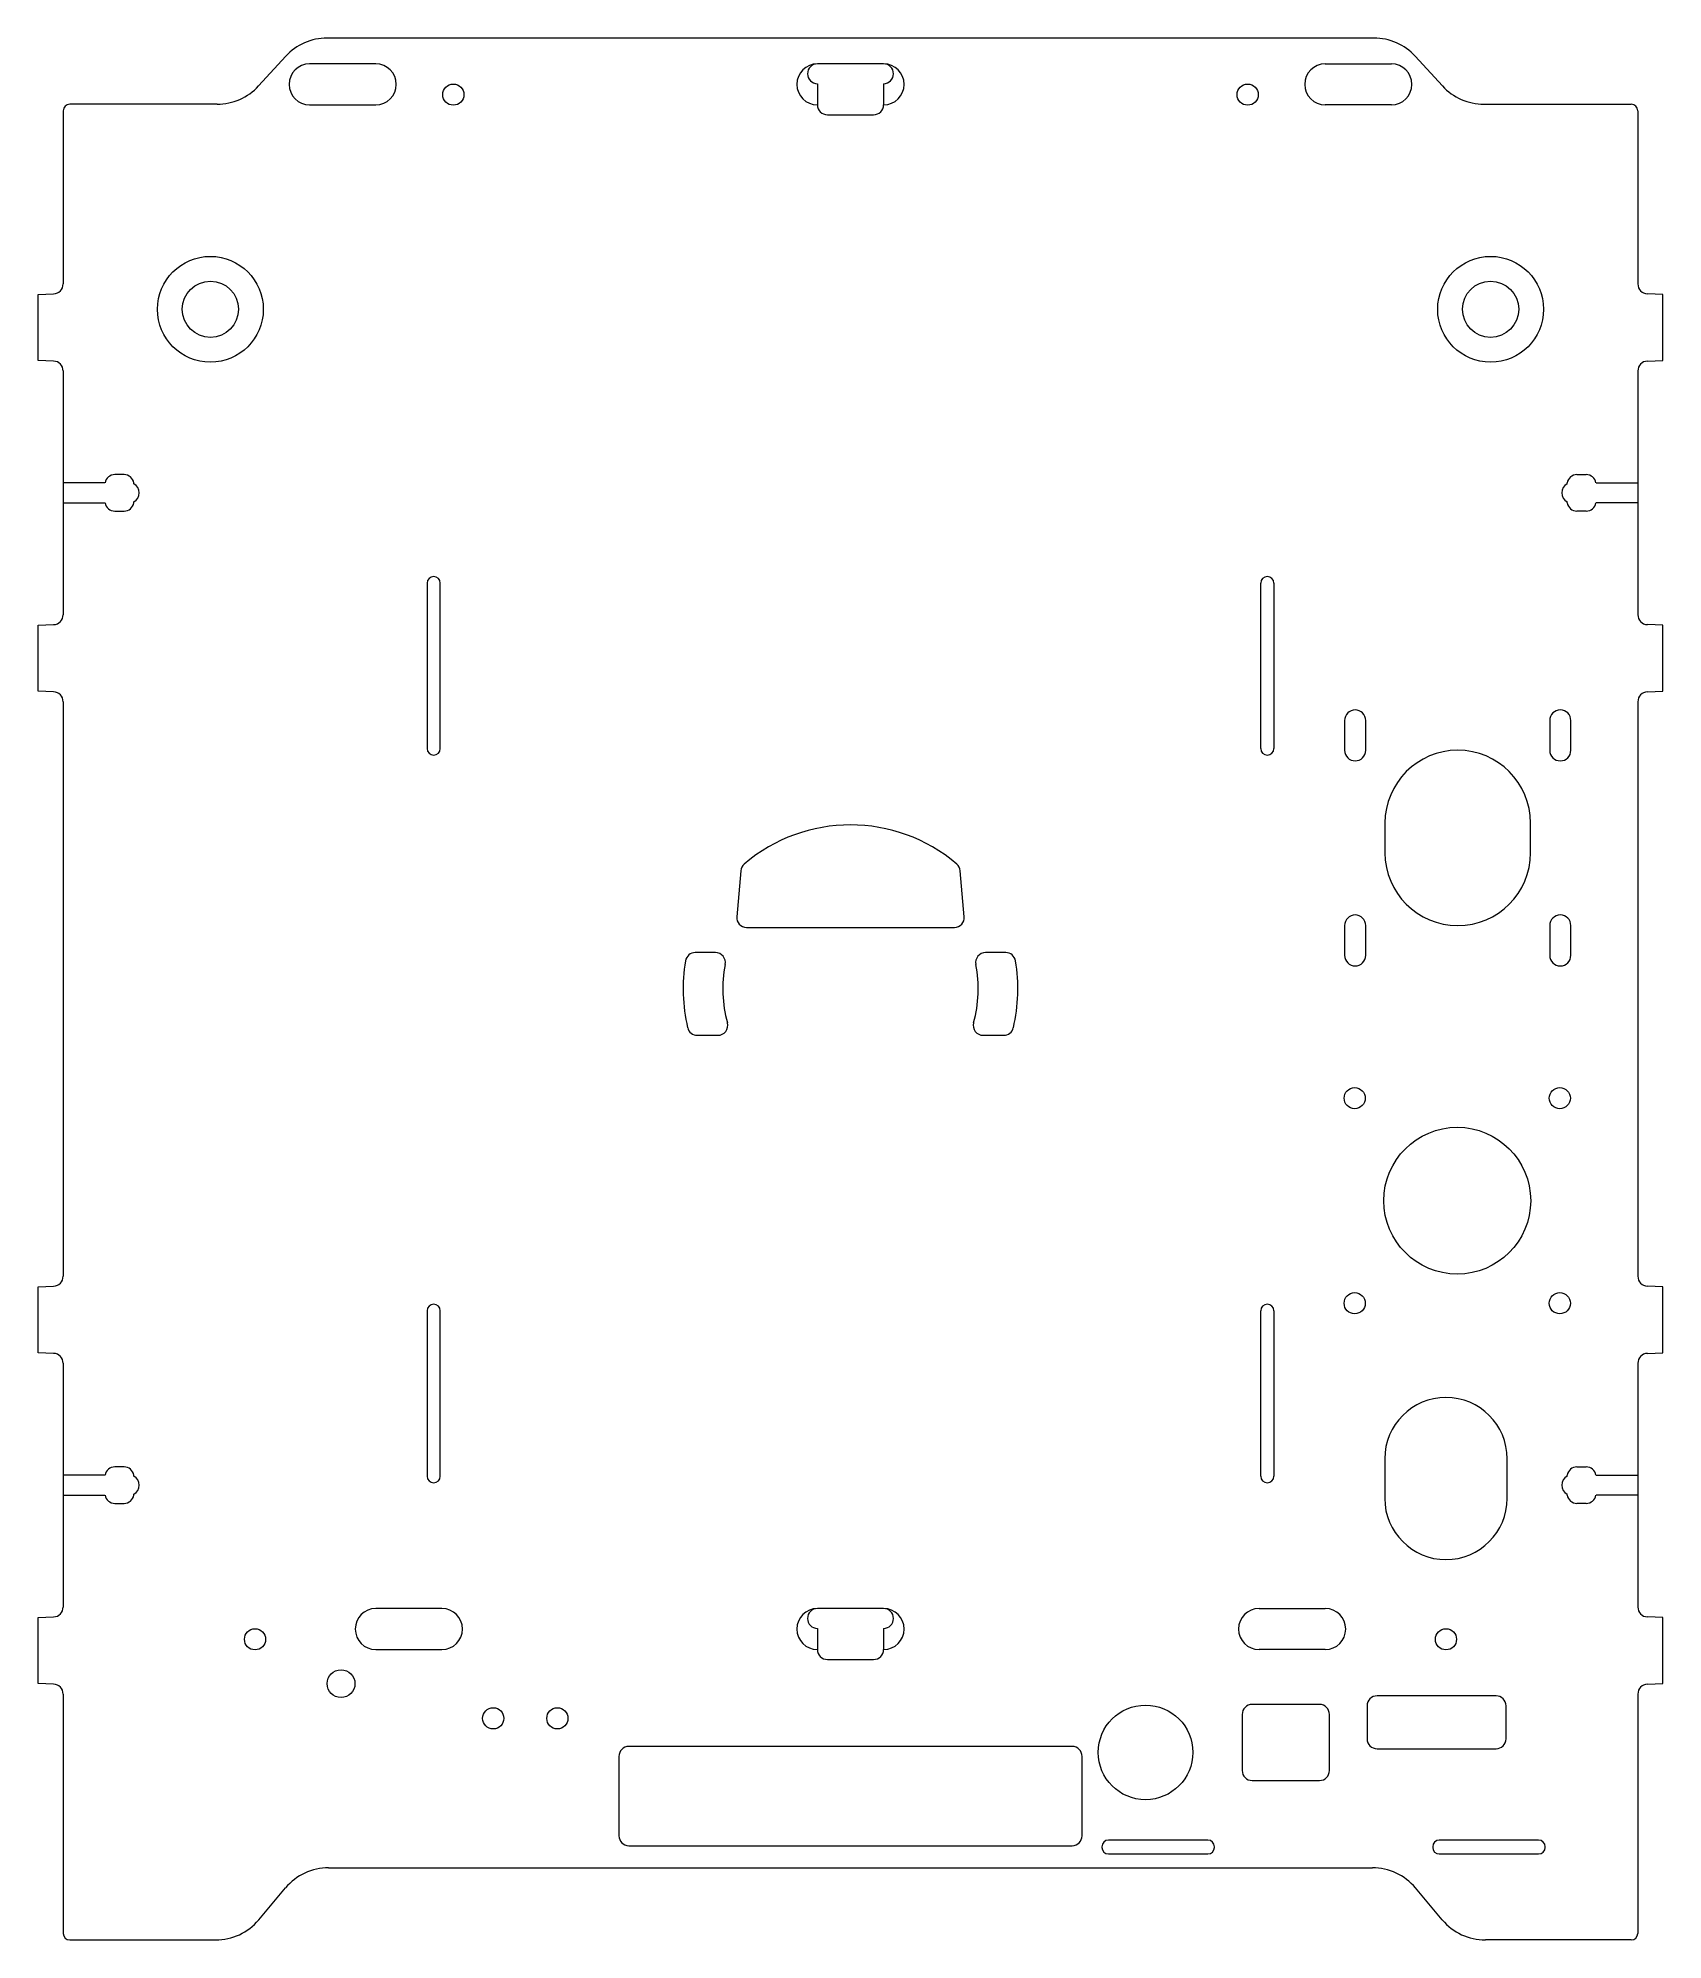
# Model space of a CAD drawing. Header units: millimetres. Extents: x -123 to 123, y -144 to 144.
import ezdxf

# ---------------------------------------------------------------- set-up
doc = ezdxf.new("R2010")
doc.units = ezdxf.units.MM

msp = doc.modelspace()

# ---------------------------------------------------------------- linework, layer by layer
at = {"color": 7, "linetype": 'Continuous', "lineweight": 15}
for p, q in [((-85.37, 140.99), (-89.47, 136.51)), ((79.1, 143.75), (-79.1, 143.75)), ((85.37, 140.99), (89.47, 136.51)), ((-71.75, 139.85), (-81.75, 139.85)), ((5, 139.85), (-5, 139.85)), ((71.75, 139.85), (81.75, 139.85)), ((-5, 136.85), (-5, 133.65)), ((5, 136.85), (5, 133.65)), ((-119, 132.75), (-119, 106.58)), ((-95.74, 133.75), (-118, 133.75)), ((-81.75, 133.65), (-71.75, 133.65)), ((81.75, 133.65), (71.75, 133.65)), ((95.74, 133.75), (118, 133.75)), ((119, 132.75), (119, 106.58)), ((-3.5, 132.15), (3.5, 132.15)), ((-122.8, 105), (-120.45, 105.08)), ((-122.8, 95), (-122.8, 105)), ((122.8, 105), (120.45, 105.08)), ((122.8, 95), (122.8, 105)), ((-120.45, 94.92), (-122.8, 95)), ((120.45, 94.92), (122.8, 95)), ((-119, 93.42), (-119, 56.58)), ((119, 93.42), (119, 56.58)), ((-109.8, 77.75), (-111.2, 77.75)), ((109.8, 77.75), (111.2, 77.75)), ((-112.68, 76.5), (-119, 76.5)), ((-108.32, 76.34), (-108.32, 76.5)), ((108.32, 76.34), (108.32, 76.5)), ((112.68, 76.5), (119, 76.5)), ((-119, 73.5), (-112.68, 73.5)), ((-111.2, 72.25), (-109.8, 72.25)), ((-108.32, 73.5), (-108.32, 73.66)), ((108.32, 73.5), (108.32, 73.66)), ((111.2, 72.25), (109.8, 72.25)), ((119, 73.5), (112.68, 73.5)), ((-64, 61.35), (-64, 36.35)), ((-62, 36.35), (-62, 61.35)), ((62, 36.35), (62, 61.35)), ((64, 61.35), (64, 36.35)), ((-122.8, 55), (-120.45, 55.08)), ((-122.8, 45), (-122.8, 55)), ((122.8, 55), (120.45, 55.08)), ((122.8, 45), (122.8, 55)), ((-120.45, 44.92), (-122.8, 45)), ((-119, 43.42), (-119, -43.42)), ((119, 43.42), (119, -43.42)), ((120.45, 44.92), (122.8, 45)), ((74.68, 40.59), (74.68, 36.09)), ((77.88, 36.09), (77.88, 40.59)), ((105.68, 40.59), (105.68, 36.09)), ((108.88, 36.09), (108.88, 40.59)), ((80.78, 25.09), (80.78, 20.59)), ((102.78, 20.59), (102.78, 25.09)), ((-16.6, 17.87), (-17.2, 10.93)), ((17.2, 10.93), (16.6, 17.87)), ((-15.71, 9.3), (15.71, 9.3)), ((74.68, 9.59), (74.68, 5.09)), ((77.88, 5.09), (77.88, 9.59)), ((105.68, 9.59), (105.68, 5.09)), ((108.88, 5.09), (108.88, 9.59)), ((-20.41, 5.5), (-23.46, 5.5)), ((23.46, 5.5), (20.41, 5.5)), ((-23.15, -7), (-20.06, -7)), ((20.06, -7), (23.15, -7)), ((-122.8, -45), (-120.45, -44.92)), ((-122.8, -55), (-122.8, -45)), ((122.8, -45), (120.45, -44.92)), ((122.8, -55), (122.8, -45)), ((-64, -48.65), (-64, -73.65)), ((-62, -73.65), (-62, -48.65)), ((62, -73.65), (62, -48.65)), ((64, -48.65), (64, -73.65)), ((-120.45, -55.08), (-122.8, -55)), ((-119, -56.58), (-119, -93.42)), ((119, -56.58), (119, -93.42)), ((120.45, -55.08), (122.8, -55)), ((80.75, -71), (80.75, -77)), ((99.25, -77), (99.25, -71)), ((-112.68, -73.5), (-119, -73.5)), ((-109.8, -72.25), (-111.2, -72.25)), ((-108.32, -73.66), (-108.32, -73.5)), ((108.32, -73.66), (108.32, -73.5)), ((109.8, -72.25), (111.2, -72.25)), ((112.68, -73.5), (119, -73.5)), ((-119, -76.5), (-112.68, -76.5)), ((-108.32, -76.5), (-108.32, -76.34)), ((108.32, -76.5), (108.32, -76.34)), ((119, -76.5), (112.68, -76.5)), ((-111.2, -77.75), (-109.8, -77.75)), ((111.2, -77.75), (109.8, -77.75)), ((-61.75, -93.65), (-71.75, -93.65)), ((5, -93.65), (-5, -93.65)), ((61.75, -93.65), (71.75, -93.65)), ((-122.8, -95), (-120.45, -94.92)), ((-122.8, -105), (-122.8, -95)), ((-5, -96.65), (-5, -99.85)), ((5, -96.65), (5, -99.85)), ((122.8, -95), (120.45, -94.92)), ((122.8, -105), (122.8, -95)), ((-71.75, -99.85), (-61.75, -99.85)), ((71.75, -99.85), (61.75, -99.85)), ((-3.5, -101.35), (3.5, -101.35)), ((-120.45, -105.08), (-122.8, -105)), ((120.45, -105.08), (122.8, -105)), ((-119, -106.58), (-119, -142.75)), ((70.89, -108.15), (60.7, -108.15)), ((78.08, -108.35), (78.08, -113.35)), ((97.58, -106.85), (79.58, -106.85)), ((99.08, -113.35), (99.08, -108.35)), ((119, -106.58), (119, -142.75)), ((59.2, -109.65), (59.2, -118.15)), ((72.39, -118.15), (72.39, -109.65)), ((33.5, -114.5), (-33.5, -114.5)), ((79.58, -114.85), (97.58, -114.85)), ((-35, -116), (-35, -128)), ((35, -128), (35, -116)), ((60.7, -119.65), (70.89, -119.65)), ((54, -128.65), (39, -128.65)), ((104, -128.65), (89, -128.65)), ((-33.5, -129.5), (33.5, -129.5)), ((38, -129.65), (38, -129.75)), ((39, -130.75), (54, -130.75)), ((55, -129.75), (55, -129.65)), ((88, -129.65), (88, -129.75)), ((89, -130.75), (104, -130.75)), ((105, -129.75), (105, -129.65)), ((-78.88, -132.84), (78.88, -132.84)), ((-89.45, -140.71), (-85.4, -135.88)), ((89.45, -140.71), (85.4, -135.88)), ((-118, -143.75), (-95.96, -143.75)), ((118, -143.75), (95.96, -143.75))]:
    msp.add_line(p, q, dxfattribs=at)
for centre, radius in [((-60.03, 135.2), 1.6), ((60.03, 135.2), 1.6), ((-96.75, 102.75), 8), ((96.75, 102.75), 8), ((-96.75, 102.75), 4.25), ((96.75, 102.75), 4.25), ((76.21, -16.5), 1.6), ((107.21, -16.5), 1.6), ((91.71, -32), 11.1), ((76.21, -47.5), 1.6), ((107.21, -47.5), 1.6), ((-90, -98.3), 1.6), ((90, -98.3), 1.6), ((-77, -105), 2.1), ((-54, -110.25), 1.6), ((-44.3, -110.25), 1.6), ((44.59, -115.4), 7.15)]:
    msp.add_circle(centre, radius, dxfattribs=at)
for centre, radius, start, end in [((-79.1, 135.25), 8.5, 90, 137.5345), ((79.1, 135.25), 8.5, 42.4655, 90), ((-81.75, 136.75), 3.1, 90, 270), ((-71.75, 136.75), 3.1, 270, 90), ((-5, 136.75), 3.1, 90, 270), ((-5, 138.35), 1.5, 90, 270), ((5, 136.75), 3.1, 270, 90), ((5, 138.35), 1.5, 270, 90), ((71.75, 136.75), 3.1, 90, 270), ((81.75, 136.75), 3.1, 270, 90), ((-95.74, 142.25), 8.5, 270, 317.5345), ((95.74, 142.25), 8.5, 222.4655, 270), ((-118, 132.75), 1, 90, 180), ((-3.5, 133.65), 1.5, 180, 270), ((3.5, 133.65), 1.5, 270, 0), ((118, 132.75), 1, 0, 90), ((-120.5, 106.58), 1.5, 272, 0), ((120.5, 106.58), 1.5, 180, 268), ((-120.5, 93.42), 1.5, 0, 88), ((120.5, 93.42), 1.5, 92, 180), ((-111.2, 76.25), 1.5, 90, 170.4059), ((-109.8, 76.25), 1.5, 9.5941, 90), ((109.8, 76.25), 1.5, 90, 170.4059), ((111.2, 76.25), 1.5, 9.5941, 90), ((-109, 75), 1.5, 296.9158, 63.0842), ((109, 75), 1.5, 116.9158, 243.0842), ((-111.2, 73.75), 1.5, 189.5941, 270), ((-109.8, 73.75), 1.5, 270, 350.4059), ((109.8, 73.75), 1.5, 189.5941, 270), ((111.2, 73.75), 1.5, 270, 350.4059), ((-63, 61.35), 1, 0, 180), ((63, 61.35), 1, 0, 180), ((-120.5, 56.58), 1.5, 272, 0), ((120.5, 56.58), 1.5, 180, 268), ((-120.5, 43.42), 1.5, 0, 88), ((120.5, 43.42), 1.5, 92, 180), ((76.28, 40.59), 1.6, 0, 180), ((107.28, 40.59), 1.6, 0, 180), ((-63, 36.35), 1, 180, 0), ((63, 36.35), 1, 180, 0), ((76.28, 36.09), 1.6, 180, 0), ((91.78, 25.09), 11, 0, 180), ((107.28, 36.09), 1.6, 180, 0), ((0, 0), 24.8, 49.5912, 130.4088), ((91.78, 20.59), 11, 180, 0), ((-15.1, 17.74), 1.5, 130.4088, 175), ((15.1, 17.74), 1.5, 5, 49.5912), ((-15.71, 10.8), 1.5, 175, 270), ((15.71, 10.8), 1.5, 270, 5), ((76.28, 9.59), 1.6, 0, 180), ((107.28, 9.59), 1.6, 0, 180), ((0, 0), 25.3, 170.3231, 193.3634), ((-23.46, 4), 1.5, 90, 170.3231), ((-20.41, 4), 1.5, 348.9106, 90), ((0, 0), 19.3, 168.9106, 195.3354), ((0, 0), 19.3, 344.6646, 11.0894), ((20.41, 4), 1.5, 90, 191.0894), ((23.46, 4), 1.5, 9.6769, 90), ((0, 0), 25.3, 346.6366, 9.6769), ((76.28, 5.09), 1.6, 180, 0), ((107.28, 5.09), 1.6, 180, 0), ((-20.06, -5.5), 1.5, 270, 15.3354), ((20.06, -5.5), 1.5, 164.6646, 270), ((-23.15, -5.5), 1.5, 193.3634, 270), ((23.15, -5.5), 1.5, 270, 346.6366), ((-120.5, -43.42), 1.5, 272, 0), ((120.5, -43.42), 1.5, 180, 268), ((-63, -48.65), 1, 0, 180), ((63, -48.65), 1, 0, 180), ((-120.5, -56.58), 1.5, 0, 88), ((120.5, -56.58), 1.5, 92, 180), ((90, -71), 9.25, 0, 180), ((-111.2, -73.75), 1.5, 90, 170.4059), ((-109.8, -73.75), 1.5, 9.5941, 90), ((-109, -75), 1.5, 296.9158, 63.0842), ((-63, -73.65), 1, 180, 0), ((63, -73.65), 1, 180, 0), ((109, -75), 1.5, 116.9158, 243.0842), ((109.8, -73.75), 1.5, 90, 170.4059), ((111.2, -73.75), 1.5, 9.5941, 90), ((-111.2, -76.25), 1.5, 189.5941, 270), ((-109.8, -76.25), 1.5, 270, 350.4059), ((90, -77), 9.25, 180, 0), ((109.8, -76.25), 1.5, 189.5941, 270), ((111.2, -76.25), 1.5, 270, 350.4059), ((-120.5, -93.42), 1.5, 272, 360), ((-71.75, -96.75), 3.1, 90, 270), ((-61.75, -96.75), 3.1, 270, 90), ((-5, -96.75), 3.1, 90, 270), ((-5, -95.15), 1.5, 90, 270), ((5, -96.75), 3.1, 270, 90), ((5, -95.15), 1.5, 270, 90), ((61.75, -96.75), 3.1, 90, 270), ((71.75, -96.75), 3.1, 270, 90), ((120.5, -93.42), 1.5, 180, 268), ((-3.5, -99.85), 1.5, 180, 270), ((3.5, -99.85), 1.5, 270, 0), ((-120.5, -106.58), 1.5, 0, 88), ((120.5, -106.58), 1.5, 92, 180), ((60.7, -109.65), 1.5, 90, 180), ((70.89, -109.65), 1.5, 0, 90), ((79.58, -108.35), 1.5, 90, 180), ((97.58, -108.35), 1.5, 360, 90), ((-33.5, -116), 1.5, 90, 180), ((33.5, -116), 1.5, 0, 90), ((79.58, -113.35), 1.5, 180, 270), ((97.58, -113.35), 1.5, 270, 0), ((60.7, -118.15), 1.5, 180, 270), ((70.89, -118.15), 1.5, 270, 0), ((-33.5, -128), 1.5, 180, 270), ((33.5, -128), 1.5, 270, 0), ((39, -129.65), 1, 90, 180), ((54, -129.65), 1, 0, 90), ((89, -129.65), 1, 90, 180), ((104, -129.65), 1, 0, 90), ((39, -129.75), 1, 180, 270), ((54, -129.75), 1, 270, 0), ((89, -129.75), 1, 180, 270), ((104, -129.75), 1, 270, 0), ((-78.88, -141.34), 8.5, 90, 140), ((78.88, -141.34), 8.5, 40, 90), ((-95.96, -135.25), 8.5, 270, 320), ((95.96, -135.25), 8.5, 220, 270), ((-118, -142.75), 1, 180, 270), ((118, -142.75), 1, 270, 360)]:
    msp.add_arc(centre, radius, start, end, dxfattribs=at)

doc.saveas('drawing.dxf')
